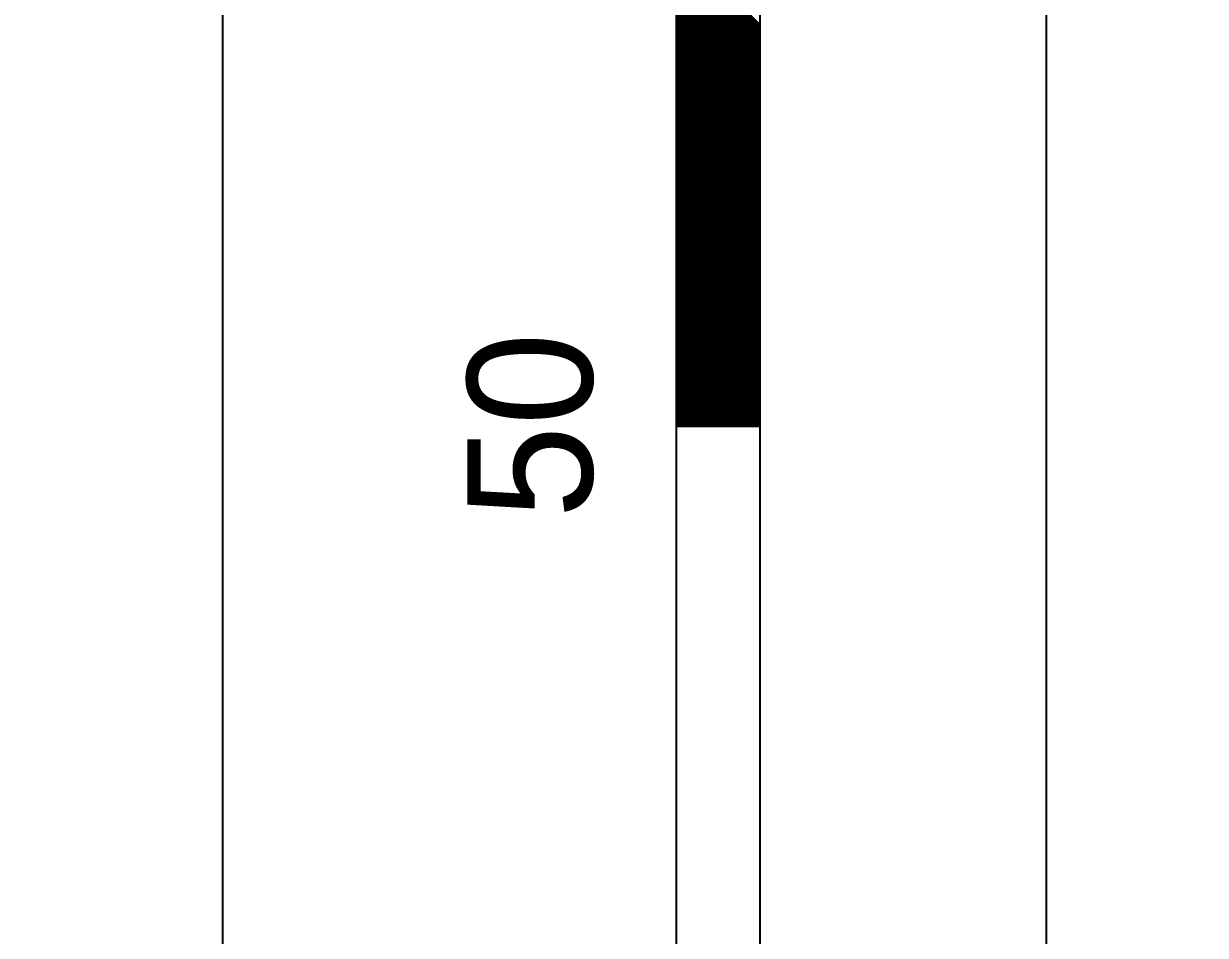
# Model space of a CAD drawing. Extents: x 730854 to 731444, y 4378581 to 4379608.
# Drawn here: x 731085.85 to 731100, y 4379524.91 to 4379535.83 of the extents above; entities that cross this region are included whole.
import ezdxf
from ezdxf.enums import TextEntityAlignment as Align

# ---------------------------------------------------------------- set-up
doc = ezdxf.new("R2010")
doc.units = 0
doc.layers.get('0').update_dxf_attribs({"linetype": 'CONTINUOUS'})

msp = doc.modelspace()

# ---------------------------------------------------------------- linework, layer by layer
at = {"color": 0, "linetype": 'CONTINUOUS'}
for p, q in [((731093.67, 4379481.01), (731093.67, 4379581.01)), ((731093.67, 4379481.01), (731093.67, 4379581.01)), ((731094.67, 4379481.01), (731094.67, 4379581.01)), ((731094.67, 4379481.01), (731094.67, 4379581.01)), ((731094.67, 4379535.82), (731093.67, 4379536.82)), ((731094.67, 4379535.82), (731093.67, 4379536.82)), ((731094.67, 4379535.81), (731093.67, 4379536.81)), ((731094.67, 4379535.81), (731093.67, 4379536.81)), ((731094.67, 4379535.79), (731093.67, 4379536.79)), ((731094.67, 4379535.79), (731093.67, 4379536.79)), ((731094.67, 4379535.78), (731093.67, 4379536.78)), ((731094.67, 4379535.78), (731093.67, 4379536.78)), ((731094.67, 4379535.77), (731093.67, 4379536.77)), ((731094.67, 4379535.77), (731093.67, 4379536.77)), ((731094.67, 4379535.75), (731093.67, 4379536.75)), ((731094.67, 4379535.75), (731093.67, 4379536.75)), ((731094.67, 4379535.74), (731093.67, 4379536.74)), ((731094.67, 4379535.74), (731093.67, 4379536.74)), ((731094.67, 4379535.72), (731093.67, 4379536.72)), ((731094.67, 4379535.72), (731093.67, 4379536.72)), ((731094.67, 4379535.71), (731093.67, 4379536.71)), ((731094.67, 4379535.71), (731093.67, 4379536.71)), ((731094.67, 4379535.7), (731093.67, 4379536.7)), ((731094.67, 4379535.7), (731093.67, 4379536.7)), ((731094.67, 4379535.68), (731093.67, 4379536.68)), ((731094.67, 4379535.68), (731093.67, 4379536.68)), ((731094.67, 4379535.67), (731093.67, 4379536.67)), ((731094.67, 4379535.67), (731093.67, 4379536.67)), ((731094.67, 4379535.65), (731093.67, 4379536.65)), ((731094.67, 4379535.65), (731093.67, 4379536.65)), ((731094.67, 4379535.64), (731093.67, 4379536.64)), ((731094.67, 4379535.64), (731093.67, 4379536.64)), ((731094.67, 4379535.62), (731093.67, 4379536.62)), ((731094.67, 4379535.62), (731093.67, 4379536.62)), ((731094.67, 4379535.61), (731093.67, 4379536.61)), ((731094.67, 4379535.61), (731093.67, 4379536.61)), ((731094.67, 4379535.6), (731093.67, 4379536.6)), ((731094.67, 4379535.6), (731093.67, 4379536.6)), ((731094.67, 4379535.58), (731093.67, 4379536.58)), ((731094.67, 4379535.58), (731093.67, 4379536.58)), ((731094.67, 4379535.57), (731093.67, 4379536.57)), ((731094.67, 4379535.57), (731093.67, 4379536.57)), ((731094.67, 4379535.55), (731093.67, 4379536.55)), ((731094.67, 4379535.55), (731093.67, 4379536.55)), ((731094.67, 4379535.54), (731093.67, 4379536.54)), ((731094.67, 4379535.54), (731093.67, 4379536.54)), ((731094.67, 4379535.53), (731093.67, 4379536.53)), ((731094.67, 4379535.53), (731093.67, 4379536.53)), ((731094.67, 4379535.51), (731093.67, 4379536.51)), ((731094.67, 4379535.51), (731093.67, 4379536.51)), ((731094.67, 4379535.5), (731093.67, 4379536.5)), ((731094.67, 4379535.5), (731093.67, 4379536.5)), ((731094.67, 4379535.48), (731093.67, 4379536.48)), ((731094.67, 4379535.48), (731093.67, 4379536.48)), ((731094.67, 4379535.47), (731093.67, 4379536.47)), ((731094.67, 4379535.47), (731093.67, 4379536.47)), ((731094.67, 4379535.45), (731093.67, 4379536.45)), ((731094.67, 4379535.45), (731093.67, 4379536.45)), ((731094.67, 4379535.44), (731093.67, 4379536.44)), ((731094.67, 4379535.44), (731093.67, 4379536.44)), ((731094.67, 4379535.43), (731093.67, 4379536.43)), ((731094.67, 4379535.43), (731093.67, 4379536.43)), ((731094.67, 4379535.41), (731093.67, 4379536.41)), ((731094.67, 4379535.41), (731093.67, 4379536.41)), ((731094.67, 4379535.4), (731093.67, 4379536.4)), ((731094.67, 4379535.4), (731093.67, 4379536.4)), ((731094.67, 4379535.38), (731093.67, 4379536.38)), ((731094.67, 4379535.38), (731093.67, 4379536.38)), ((731094.67, 4379535.37), (731093.67, 4379536.37)), ((731094.67, 4379535.37), (731093.67, 4379536.37)), ((731094.67, 4379535.36), (731093.67, 4379536.36)), ((731094.67, 4379535.36), (731093.67, 4379536.36)), ((731094.67, 4379535.34), (731093.67, 4379536.34)), ((731094.67, 4379535.34), (731093.67, 4379536.34)), ((731094.67, 4379535.33), (731093.67, 4379536.33)), ((731094.67, 4379535.33), (731093.67, 4379536.33)), ((731094.67, 4379535.31), (731093.67, 4379536.31)), ((731094.67, 4379535.31), (731093.67, 4379536.31)), ((731094.67, 4379535.3), (731093.67, 4379536.3)), ((731094.67, 4379535.3), (731093.67, 4379536.3)), ((731094.67, 4379535.29), (731093.67, 4379536.29)), ((731094.67, 4379535.29), (731093.67, 4379536.29)), ((731094.67, 4379535.27), (731093.67, 4379536.27)), ((731094.67, 4379535.27), (731093.67, 4379536.27)), ((731094.67, 4379535.26), (731093.67, 4379536.26)), ((731094.67, 4379535.26), (731093.67, 4379536.26)), ((731094.67, 4379535.24), (731093.67, 4379536.24)), ((731094.67, 4379535.24), (731093.67, 4379536.24)), ((731094.67, 4379535.23), (731093.67, 4379536.23)), ((731094.67, 4379535.23), (731093.67, 4379536.23)), ((731094.67, 4379535.21), (731093.67, 4379536.21)), ((731094.67, 4379535.21), (731093.67, 4379536.21)), ((731094.67, 4379535.2), (731093.67, 4379536.2)), ((731094.67, 4379535.2), (731093.67, 4379536.2)), ((731094.67, 4379535.19), (731093.67, 4379536.19)), ((731094.67, 4379535.19), (731093.67, 4379536.19)), ((731094.67, 4379535.17), (731093.67, 4379536.17)), ((731094.67, 4379535.17), (731093.67, 4379536.17)), ((731094.67, 4379535.16), (731093.67, 4379536.16)), ((731094.67, 4379535.16), (731093.67, 4379536.16)), ((731094.67, 4379535.14), (731093.67, 4379536.14)), ((731094.67, 4379535.14), (731093.67, 4379536.14)), ((731094.67, 4379535.13), (731093.67, 4379536.13)), ((731094.67, 4379535.13), (731093.67, 4379536.13)), ((731094.67, 4379535.12), (731093.67, 4379536.12)), ((731094.67, 4379535.12), (731093.67, 4379536.12)), ((731094.67, 4379535.1), (731093.67, 4379536.1)), ((731094.67, 4379535.1), (731093.67, 4379536.1)), ((731094.67, 4379535.09), (731093.67, 4379536.09)), ((731094.67, 4379535.09), (731093.67, 4379536.09)), ((731094.67, 4379535.07), (731093.67, 4379536.07)), ((731094.67, 4379535.07), (731093.67, 4379536.07)), ((731094.67, 4379535.06), (731093.67, 4379536.06)), ((731094.67, 4379535.06), (731093.67, 4379536.06)), ((731094.67, 4379535.04), (731093.67, 4379536.04)), ((731094.67, 4379535.04), (731093.67, 4379536.04)), ((731094.67, 4379535.03), (731093.67, 4379536.03)), ((731094.67, 4379535.03), (731093.67, 4379536.03)), ((731094.67, 4379535.02), (731093.67, 4379536.02)), ((731094.67, 4379535.02), (731093.67, 4379536.02)), ((731094.67, 4379535), (731093.67, 4379536)), ((731094.67, 4379535), (731093.67, 4379536)), ((731094.67, 4379534.99), (731093.67, 4379535.99)), ((731094.67, 4379534.99), (731093.67, 4379535.99)), ((731094.67, 4379534.97), (731093.67, 4379535.97)), ((731094.67, 4379534.97), (731093.67, 4379535.97)), ((731094.67, 4379534.96), (731093.67, 4379535.96)), ((731094.67, 4379534.96), (731093.67, 4379535.96)), ((731094.67, 4379534.95), (731093.67, 4379535.95)), ((731094.67, 4379534.95), (731093.67, 4379535.95)), ((731094.67, 4379534.93), (731093.67, 4379535.93)), ((731094.67, 4379534.93), (731093.67, 4379535.93)), ((731094.67, 4379534.92), (731093.67, 4379535.92)), ((731094.67, 4379534.92), (731093.67, 4379535.92)), ((731094.67, 4379534.9), (731093.67, 4379535.9)), ((731094.67, 4379534.9), (731093.67, 4379535.9)), ((731094.67, 4379534.89), (731093.67, 4379535.89)), ((731094.67, 4379534.89), (731093.67, 4379535.89)), ((731094.67, 4379534.88), (731093.67, 4379535.88)), ((731094.67, 4379534.88), (731093.67, 4379535.88)), ((731094.67, 4379534.86), (731093.67, 4379535.86)), ((731094.67, 4379534.86), (731093.67, 4379535.86)), ((731094.67, 4379534.85), (731093.67, 4379535.85)), ((731094.67, 4379534.85), (731093.67, 4379535.85)), ((731094.67, 4379534.83), (731093.67, 4379535.83)), ((731094.67, 4379534.83), (731093.67, 4379535.83)), ((731094.67, 4379534.82), (731093.67, 4379535.82)), ((731094.67, 4379534.82), (731093.67, 4379535.82)), ((731094.67, 4379534.8), (731093.67, 4379535.8)), ((731094.67, 4379534.8), (731093.67, 4379535.8)), ((731094.67, 4379534.79), (731093.67, 4379535.79)), ((731094.67, 4379534.79), (731093.67, 4379535.79)), ((731094.67, 4379534.78), (731093.67, 4379535.78)), ((731094.67, 4379534.78), (731093.67, 4379535.78)), ((731094.67, 4379534.76), (731093.67, 4379535.76)), ((731094.67, 4379534.76), (731093.67, 4379535.76)), ((731094.67, 4379534.75), (731093.67, 4379535.75)), ((731094.67, 4379534.75), (731093.67, 4379535.75)), ((731094.67, 4379534.73), (731093.67, 4379535.73)), ((731094.67, 4379534.73), (731093.67, 4379535.73)), ((731094.67, 4379534.72), (731093.67, 4379535.72)), ((731094.67, 4379534.72), (731093.67, 4379535.72)), ((731094.67, 4379534.71), (731093.67, 4379535.71)), ((731094.67, 4379534.71), (731093.67, 4379535.71)), ((731094.67, 4379534.69), (731093.67, 4379535.69)), ((731094.67, 4379534.69), (731093.67, 4379535.69)), ((731094.67, 4379534.68), (731093.67, 4379535.68)), ((731094.67, 4379534.68), (731093.67, 4379535.68)), ((731094.67, 4379534.66), (731093.67, 4379535.66)), ((731094.67, 4379534.66), (731093.67, 4379535.66)), ((731094.67, 4379534.65), (731093.67, 4379535.65)), ((731094.67, 4379534.65), (731093.67, 4379535.65)), ((731094.67, 4379534.63), (731093.67, 4379535.63)), ((731094.67, 4379534.63), (731093.67, 4379535.63)), ((731094.67, 4379534.62), (731093.67, 4379535.62)), ((731094.67, 4379534.62), (731093.67, 4379535.62)), ((731094.67, 4379534.61), (731093.67, 4379535.61)), ((731094.67, 4379534.61), (731093.67, 4379535.61)), ((731094.67, 4379534.59), (731093.67, 4379535.59)), ((731094.67, 4379534.59), (731093.67, 4379535.59)), ((731094.67, 4379534.58), (731093.67, 4379535.58)), ((731094.67, 4379534.58), (731093.67, 4379535.58)), ((731094.67, 4379534.56), (731093.67, 4379535.56)), ((731094.67, 4379534.56), (731093.67, 4379535.56)), ((731094.67, 4379534.55), (731093.67, 4379535.55)), ((731094.67, 4379534.55), (731093.67, 4379535.55)), ((731094.67, 4379534.54), (731093.67, 4379535.54)), ((731094.67, 4379534.54), (731093.67, 4379535.54)), ((731094.67, 4379534.52), (731093.67, 4379535.52)), ((731094.67, 4379534.52), (731093.67, 4379535.52)), ((731094.67, 4379534.51), (731093.67, 4379535.51)), ((731094.67, 4379534.51), (731093.67, 4379535.51)), ((731094.67, 4379534.49), (731093.67, 4379535.49)), ((731094.67, 4379534.49), (731093.67, 4379535.49)), ((731094.67, 4379534.48), (731093.67, 4379535.48)), ((731094.67, 4379534.48), (731093.67, 4379535.48)), ((731094.67, 4379534.46), (731093.67, 4379535.46)), ((731094.67, 4379534.46), (731093.67, 4379535.46)), ((731094.67, 4379534.45), (731093.67, 4379535.45)), ((731094.67, 4379534.45), (731093.67, 4379535.45)), ((731094.67, 4379534.44), (731093.67, 4379535.44)), ((731094.67, 4379534.44), (731093.67, 4379535.44)), ((731094.67, 4379534.42), (731093.67, 4379535.42)), ((731094.67, 4379534.42), (731093.67, 4379535.42)), ((731094.67, 4379534.41), (731093.67, 4379535.41)), ((731094.67, 4379534.41), (731093.67, 4379535.41)), ((731094.67, 4379534.39), (731093.67, 4379535.39)), ((731094.67, 4379534.39), (731093.67, 4379535.39)), ((731094.67, 4379534.38), (731093.67, 4379535.38)), ((731094.67, 4379534.38), (731093.67, 4379535.38)), ((731094.67, 4379534.37), (731093.67, 4379535.37)), ((731094.67, 4379534.37), (731093.67, 4379535.37)), ((731094.67, 4379534.35), (731093.67, 4379535.35)), ((731094.67, 4379534.35), (731093.67, 4379535.35)), ((731094.67, 4379534.34), (731093.67, 4379535.34)), ((731094.67, 4379534.34), (731093.67, 4379535.34)), ((731094.67, 4379534.32), (731093.67, 4379535.32)), ((731094.67, 4379534.32), (731093.67, 4379535.32)), ((731094.67, 4379534.31), (731093.67, 4379535.31)), ((731094.67, 4379534.31), (731093.67, 4379535.31)), ((731094.67, 4379534.3), (731093.67, 4379535.3)), ((731094.67, 4379534.3), (731093.67, 4379535.3)), ((731094.67, 4379534.28), (731093.67, 4379535.28)), ((731094.67, 4379534.28), (731093.67, 4379535.28)), ((731094.67, 4379534.27), (731093.67, 4379535.27)), ((731094.67, 4379534.27), (731093.67, 4379535.27)), ((731094.67, 4379534.25), (731093.67, 4379535.25)), ((731094.67, 4379534.25), (731093.67, 4379535.25)), ((731094.67, 4379534.24), (731093.67, 4379535.24)), ((731094.67, 4379534.24), (731093.67, 4379535.24)), ((731094.67, 4379534.22), (731093.67, 4379535.22)), ((731094.67, 4379534.22), (731093.67, 4379535.22)), ((731094.67, 4379534.21), (731093.67, 4379535.21)), ((731094.67, 4379534.21), (731093.67, 4379535.21)), ((731094.67, 4379534.2), (731093.67, 4379535.2)), ((731094.67, 4379534.2), (731093.67, 4379535.2)), ((731094.67, 4379534.18), (731093.67, 4379535.18)), ((731094.67, 4379534.18), (731093.67, 4379535.18)), ((731094.67, 4379534.17), (731093.67, 4379535.17)), ((731094.67, 4379534.17), (731093.67, 4379535.17)), ((731094.67, 4379534.15), (731093.67, 4379535.15)), ((731094.67, 4379534.15), (731093.67, 4379535.15)), ((731094.67, 4379534.14), (731093.67, 4379535.14)), ((731094.67, 4379534.14), (731093.67, 4379535.14)), ((731094.67, 4379534.13), (731093.67, 4379535.13)), ((731094.67, 4379534.13), (731093.67, 4379535.13)), ((731094.67, 4379534.11), (731093.67, 4379535.11)), ((731094.67, 4379534.11), (731093.67, 4379535.11)), ((731094.67, 4379534.1), (731093.67, 4379535.1)), ((731094.67, 4379534.1), (731093.67, 4379535.1)), ((731094.67, 4379534.08), (731093.67, 4379535.08)), ((731094.67, 4379534.08), (731093.67, 4379535.08)), ((731094.67, 4379534.07), (731093.67, 4379535.07)), ((731094.67, 4379534.07), (731093.67, 4379535.07)), ((731094.67, 4379534.05), (731093.67, 4379535.05)), ((731094.67, 4379534.05), (731093.67, 4379535.05)), ((731094.67, 4379534.04), (731093.67, 4379535.04)), ((731094.67, 4379534.04), (731093.67, 4379535.04)), ((731094.67, 4379534.03), (731093.67, 4379535.03)), ((731094.67, 4379534.03), (731093.67, 4379535.03)), ((731094.67, 4379534.01), (731093.67, 4379535.01)), ((731094.67, 4379534.01), (731093.67, 4379535.01)), ((731094.67, 4379534), (731093.67, 4379535)), ((731094.67, 4379534), (731093.67, 4379535)), ((731094.67, 4379533.98), (731093.67, 4379534.98)), ((731094.67, 4379533.98), (731093.67, 4379534.98)), ((731094.67, 4379533.97), (731093.67, 4379534.97)), ((731094.67, 4379533.97), (731093.67, 4379534.97)), ((731094.67, 4379533.96), (731093.67, 4379534.96)), ((731094.67, 4379533.96), (731093.67, 4379534.96)), ((731094.67, 4379533.94), (731093.67, 4379534.94)), ((731094.67, 4379533.94), (731093.67, 4379534.94)), ((731094.67, 4379533.93), (731093.67, 4379534.93)), ((731094.67, 4379533.93), (731093.67, 4379534.93)), ((731094.67, 4379533.91), (731093.67, 4379534.91)), ((731094.67, 4379533.91), (731093.67, 4379534.91)), ((731094.67, 4379533.9), (731093.67, 4379534.9)), ((731094.67, 4379533.9), (731093.67, 4379534.9)), ((731094.67, 4379533.89), (731093.67, 4379534.89)), ((731094.67, 4379533.89), (731093.67, 4379534.89)), ((731094.67, 4379533.87), (731093.67, 4379534.87)), ((731094.67, 4379533.87), (731093.67, 4379534.87)), ((731094.67, 4379533.86), (731093.67, 4379534.86)), ((731094.67, 4379533.86), (731093.67, 4379534.86)), ((731094.67, 4379533.84), (731093.67, 4379534.84)), ((731094.67, 4379533.84), (731093.67, 4379534.84)), ((731094.67, 4379533.83), (731093.67, 4379534.83)), ((731094.67, 4379533.83), (731093.67, 4379534.83)), ((731094.67, 4379533.81), (731093.67, 4379534.81)), ((731094.67, 4379533.81), (731093.67, 4379534.81)), ((731094.67, 4379533.8), (731093.67, 4379534.8)), ((731094.67, 4379533.8), (731093.67, 4379534.8)), ((731094.67, 4379533.79), (731093.67, 4379534.79)), ((731094.67, 4379533.79), (731093.67, 4379534.79)), ((731094.67, 4379533.77), (731093.67, 4379534.77)), ((731094.67, 4379533.77), (731093.67, 4379534.77)), ((731094.67, 4379533.76), (731093.67, 4379534.76)), ((731094.67, 4379533.76), (731093.67, 4379534.76)), ((731094.67, 4379533.74), (731093.67, 4379534.74)), ((731094.67, 4379533.74), (731093.67, 4379534.74)), ((731094.67, 4379533.73), (731093.67, 4379534.73)), ((731094.67, 4379533.73), (731093.67, 4379534.73)), ((731094.67, 4379533.72), (731093.67, 4379534.72)), ((731094.67, 4379533.72), (731093.67, 4379534.72)), ((731094.67, 4379533.7), (731093.67, 4379534.7)), ((731094.67, 4379533.7), (731093.67, 4379534.7)), ((731094.67, 4379533.69), (731093.67, 4379534.69)), ((731094.67, 4379533.69), (731093.67, 4379534.69)), ((731094.67, 4379533.67), (731093.67, 4379534.67)), ((731094.67, 4379533.67), (731093.67, 4379534.67)), ((731094.67, 4379533.66), (731093.67, 4379534.66)), ((731094.67, 4379533.66), (731093.67, 4379534.66)), ((731094.67, 4379533.64), (731093.67, 4379534.64)), ((731094.67, 4379533.64), (731093.67, 4379534.64)), ((731094.67, 4379533.63), (731093.67, 4379534.63)), ((731094.67, 4379533.63), (731093.67, 4379534.63)), ((731094.67, 4379533.62), (731093.67, 4379534.62)), ((731094.67, 4379533.62), (731093.67, 4379534.62)), ((731094.67, 4379533.6), (731093.67, 4379534.6)), ((731094.67, 4379533.6), (731093.67, 4379534.6)), ((731094.67, 4379533.59), (731093.67, 4379534.59)), ((731094.67, 4379533.59), (731093.67, 4379534.59)), ((731094.67, 4379533.57), (731093.67, 4379534.57)), ((731094.67, 4379533.57), (731093.67, 4379534.57)), ((731094.67, 4379533.56), (731093.67, 4379534.56)), ((731094.67, 4379533.56), (731093.67, 4379534.56)), ((731094.67, 4379533.55), (731093.67, 4379534.55)), ((731094.67, 4379533.55), (731093.67, 4379534.55)), ((731094.67, 4379533.53), (731093.67, 4379534.53)), ((731094.67, 4379533.53), (731093.67, 4379534.53)), ((731094.67, 4379533.52), (731093.67, 4379534.52)), ((731094.67, 4379533.52), (731093.67, 4379534.52)), ((731094.67, 4379533.5), (731093.67, 4379534.5)), ((731094.67, 4379533.5), (731093.67, 4379534.5)), ((731094.67, 4379533.49), (731093.67, 4379534.49)), ((731094.67, 4379533.49), (731093.67, 4379534.49)), ((731094.67, 4379533.47), (731093.67, 4379534.47)), ((731094.67, 4379533.47), (731093.67, 4379534.47)), ((731094.67, 4379533.46), (731093.67, 4379534.46)), ((731094.67, 4379533.46), (731093.67, 4379534.46)), ((731094.67, 4379533.45), (731093.67, 4379534.45)), ((731094.67, 4379533.45), (731093.67, 4379534.45)), ((731094.67, 4379533.43), (731093.67, 4379534.43)), ((731094.67, 4379533.43), (731093.67, 4379534.43)), ((731094.67, 4379533.42), (731093.67, 4379534.42)), ((731094.67, 4379533.42), (731093.67, 4379534.42)), ((731094.67, 4379533.4), (731093.67, 4379534.4)), ((731094.67, 4379533.4), (731093.67, 4379534.4)), ((731094.67, 4379533.39), (731093.67, 4379534.39)), ((731094.67, 4379533.39), (731093.67, 4379534.39)), ((731094.67, 4379533.38), (731093.67, 4379534.38)), ((731094.67, 4379533.38), (731093.67, 4379534.38)), ((731094.67, 4379533.36), (731093.67, 4379534.36)), ((731094.67, 4379533.36), (731093.67, 4379534.36)), ((731094.67, 4379533.35), (731093.67, 4379534.35)), ((731094.67, 4379533.35), (731093.67, 4379534.35)), ((731094.67, 4379533.33), (731093.67, 4379534.33)), ((731094.67, 4379533.33), (731093.67, 4379534.33)), ((731094.67, 4379533.32), (731093.67, 4379534.32)), ((731094.67, 4379533.32), (731093.67, 4379534.32)), ((731094.67, 4379533.31), (731093.67, 4379534.31)), ((731094.67, 4379533.31), (731093.67, 4379534.31)), ((731094.67, 4379533.29), (731093.67, 4379534.29)), ((731094.67, 4379533.29), (731093.67, 4379534.29)), ((731094.67, 4379533.28), (731093.67, 4379534.28)), ((731094.67, 4379533.28), (731093.67, 4379534.28)), ((731094.67, 4379533.26), (731093.67, 4379534.26)), ((731094.67, 4379533.26), (731093.67, 4379534.26)), ((731094.67, 4379533.25), (731093.67, 4379534.25)), ((731094.67, 4379533.25), (731093.67, 4379534.25)), ((731094.67, 4379533.23), (731093.67, 4379534.23)), ((731094.67, 4379533.23), (731093.67, 4379534.23)), ((731094.67, 4379533.22), (731093.67, 4379534.22)), ((731094.67, 4379533.22), (731093.67, 4379534.22)), ((731094.67, 4379533.21), (731093.67, 4379534.21)), ((731094.67, 4379533.21), (731093.67, 4379534.21)), ((731094.67, 4379533.19), (731093.67, 4379534.19)), ((731094.67, 4379533.19), (731093.67, 4379534.19)), ((731094.67, 4379533.18), (731093.67, 4379534.18)), ((731094.67, 4379533.18), (731093.67, 4379534.18)), ((731094.67, 4379533.16), (731093.67, 4379534.16)), ((731094.67, 4379533.16), (731093.67, 4379534.16)), ((731094.67, 4379533.15), (731093.67, 4379534.15)), ((731094.67, 4379533.15), (731093.67, 4379534.15)), ((731094.67, 4379533.14), (731093.67, 4379534.14)), ((731094.67, 4379533.14), (731093.67, 4379534.14)), ((731094.67, 4379533.12), (731093.67, 4379534.12)), ((731094.67, 4379533.12), (731093.67, 4379534.12)), ((731094.67, 4379533.11), (731093.67, 4379534.11)), ((731094.67, 4379533.11), (731093.67, 4379534.11)), ((731094.67, 4379533.09), (731093.67, 4379534.09)), ((731094.67, 4379533.09), (731093.67, 4379534.09)), ((731094.67, 4379533.08), (731093.67, 4379534.08)), ((731094.67, 4379533.08), (731093.67, 4379534.08)), ((731094.67, 4379533.06), (731093.67, 4379534.06)), ((731094.67, 4379533.06), (731093.67, 4379534.06)), ((731094.67, 4379533.05), (731093.67, 4379534.05)), ((731094.67, 4379533.05), (731093.67, 4379534.05)), ((731094.67, 4379533.04), (731093.67, 4379534.04)), ((731094.67, 4379533.04), (731093.67, 4379534.04)), ((731094.67, 4379533.02), (731093.67, 4379534.02)), ((731094.67, 4379533.02), (731093.67, 4379534.02)), ((731094.67, 4379533.01), (731093.67, 4379534.01)), ((731094.67, 4379533.01), (731093.67, 4379534.01)), ((731094.67, 4379532.99), (731093.67, 4379533.99)), ((731094.67, 4379532.99), (731093.67, 4379533.99)), ((731094.67, 4379532.98), (731093.67, 4379533.98)), ((731094.67, 4379532.98), (731093.67, 4379533.98)), ((731094.67, 4379532.97), (731093.67, 4379533.97)), ((731094.67, 4379532.97), (731093.67, 4379533.97)), ((731094.67, 4379532.95), (731093.67, 4379533.95)), ((731094.67, 4379532.95), (731093.67, 4379533.95)), ((731094.67, 4379532.94), (731093.67, 4379533.94)), ((731094.67, 4379532.94), (731093.67, 4379533.94)), ((731094.67, 4379532.92), (731093.67, 4379533.92)), ((731094.67, 4379532.92), (731093.67, 4379533.92)), ((731094.67, 4379532.91), (731093.67, 4379533.91)), ((731094.67, 4379532.91), (731093.67, 4379533.91)), ((731094.67, 4379532.9), (731093.67, 4379533.9)), ((731094.67, 4379532.9), (731093.67, 4379533.9)), ((731094.67, 4379532.88), (731093.67, 4379533.88)), ((731094.67, 4379532.88), (731093.67, 4379533.88)), ((731094.67, 4379532.87), (731093.67, 4379533.87)), ((731094.67, 4379532.87), (731093.67, 4379533.87)), ((731094.67, 4379532.85), (731093.67, 4379533.85)), ((731094.67, 4379532.85), (731093.67, 4379533.85)), ((731094.67, 4379532.84), (731093.67, 4379533.84)), ((731094.67, 4379532.84), (731093.67, 4379533.84)), ((731094.67, 4379532.82), (731093.67, 4379533.82)), ((731094.67, 4379532.82), (731093.67, 4379533.82)), ((731094.67, 4379532.81), (731093.67, 4379533.81)), ((731094.67, 4379532.81), (731093.67, 4379533.81)), ((731094.67, 4379532.8), (731093.67, 4379533.8)), ((731094.67, 4379532.8), (731093.67, 4379533.8)), ((731094.67, 4379532.78), (731093.67, 4379533.78)), ((731094.67, 4379532.78), (731093.67, 4379533.78)), ((731094.67, 4379532.77), (731093.67, 4379533.77)), ((731094.67, 4379532.77), (731093.67, 4379533.77)), ((731094.67, 4379532.75), (731093.67, 4379533.75)), ((731094.67, 4379532.75), (731093.67, 4379533.75)), ((731094.67, 4379532.74), (731093.67, 4379533.74)), ((731094.67, 4379532.74), (731093.67, 4379533.74)), ((731094.67, 4379532.73), (731093.67, 4379533.73)), ((731094.67, 4379532.73), (731093.67, 4379533.73)), ((731094.67, 4379532.71), (731093.67, 4379533.71)), ((731094.67, 4379532.71), (731093.67, 4379533.71)), ((731094.67, 4379532.7), (731093.67, 4379533.7)), ((731094.67, 4379532.7), (731093.67, 4379533.7)), ((731094.67, 4379532.68), (731093.67, 4379533.68)), ((731094.67, 4379532.68), (731093.67, 4379533.68)), ((731094.67, 4379532.67), (731093.67, 4379533.67)), ((731094.67, 4379532.67), (731093.67, 4379533.67)), ((731094.67, 4379532.65), (731093.67, 4379533.65)), ((731094.67, 4379532.65), (731093.67, 4379533.65)), ((731094.67, 4379532.64), (731093.67, 4379533.64)), ((731094.67, 4379532.64), (731093.67, 4379533.64)), ((731094.67, 4379532.63), (731093.67, 4379533.63)), ((731094.67, 4379532.63), (731093.67, 4379533.63)), ((731094.67, 4379532.61), (731093.67, 4379533.61)), ((731094.67, 4379532.61), (731093.67, 4379533.61)), ((731094.67, 4379532.6), (731093.67, 4379533.6)), ((731094.67, 4379532.6), (731093.67, 4379533.6)), ((731094.67, 4379532.58), (731093.67, 4379533.58)), ((731094.67, 4379532.58), (731093.67, 4379533.58)), ((731094.67, 4379532.57), (731093.67, 4379533.57)), ((731094.67, 4379532.57), (731093.67, 4379533.57)), ((731094.67, 4379532.56), (731093.67, 4379533.56)), ((731094.67, 4379532.56), (731093.67, 4379533.56)), ((731094.67, 4379532.54), (731093.67, 4379533.54)), ((731094.67, 4379532.54), (731093.67, 4379533.54)), ((731094.67, 4379532.53), (731093.67, 4379533.53)), ((731094.67, 4379532.53), (731093.67, 4379533.53)), ((731094.67, 4379532.51), (731093.67, 4379533.51)), ((731094.67, 4379532.51), (731093.67, 4379533.51)), ((731094.67, 4379532.5), (731093.67, 4379533.5)), ((731094.67, 4379532.5), (731093.67, 4379533.5)), ((731094.67, 4379532.48), (731093.67, 4379533.48)), ((731094.67, 4379532.48), (731093.67, 4379533.48)), ((731094.67, 4379532.47), (731093.67, 4379533.47)), ((731094.67, 4379532.47), (731093.67, 4379533.47)), ((731094.67, 4379532.46), (731093.67, 4379533.46)), ((731094.67, 4379532.46), (731093.67, 4379533.46)), ((731094.67, 4379532.44), (731093.67, 4379533.44)), ((731094.67, 4379532.44), (731093.67, 4379533.44)), ((731094.67, 4379532.43), (731093.67, 4379533.43)), ((731094.67, 4379532.43), (731093.67, 4379533.43)), ((731094.67, 4379532.41), (731093.67, 4379533.41)), ((731094.67, 4379532.41), (731093.67, 4379533.41)), ((731094.67, 4379532.4), (731093.67, 4379533.4)), ((731094.67, 4379532.4), (731093.67, 4379533.4)), ((731094.67, 4379532.39), (731093.67, 4379533.39)), ((731094.67, 4379532.39), (731093.67, 4379533.39)), ((731094.67, 4379532.37), (731093.67, 4379533.37)), ((731094.67, 4379532.37), (731093.67, 4379533.37)), ((731094.67, 4379532.36), (731093.67, 4379533.36)), ((731094.67, 4379532.36), (731093.67, 4379533.36)), ((731094.67, 4379532.34), (731093.67, 4379533.34)), ((731094.67, 4379532.34), (731093.67, 4379533.34)), ((731094.67, 4379532.33), (731093.67, 4379533.33)), ((731094.67, 4379532.33), (731093.67, 4379533.33)), ((731094.67, 4379532.32), (731093.67, 4379533.32)), ((731094.67, 4379532.32), (731093.67, 4379533.32)), ((731094.67, 4379532.3), (731093.67, 4379533.3)), ((731094.67, 4379532.3), (731093.67, 4379533.3)), ((731094.67, 4379532.29), (731093.67, 4379533.29)), ((731094.67, 4379532.29), (731093.67, 4379533.29)), ((731094.67, 4379532.27), (731093.67, 4379533.27)), ((731094.67, 4379532.27), (731093.67, 4379533.27)), ((731094.67, 4379532.26), (731093.67, 4379533.26)), ((731094.67, 4379532.26), (731093.67, 4379533.26)), ((731094.67, 4379532.24), (731093.67, 4379533.24)), ((731094.67, 4379532.24), (731093.67, 4379533.24)), ((731094.67, 4379532.23), (731093.67, 4379533.23)), ((731094.67, 4379532.23), (731093.67, 4379533.23)), ((731094.67, 4379532.22), (731093.67, 4379533.22)), ((731094.67, 4379532.22), (731093.67, 4379533.22)), ((731094.67, 4379532.2), (731093.67, 4379533.2)), ((731094.67, 4379532.2), (731093.67, 4379533.2)), ((731094.67, 4379532.19), (731093.67, 4379533.19)), ((731094.67, 4379532.19), (731093.67, 4379533.19)), ((731094.67, 4379532.17), (731093.67, 4379533.17)), ((731094.67, 4379532.17), (731093.67, 4379533.17)), ((731094.67, 4379532.16), (731093.67, 4379533.16)), ((731094.67, 4379532.16), (731093.67, 4379533.16)), ((731094.67, 4379532.15), (731093.67, 4379533.15)), ((731094.67, 4379532.15), (731093.67, 4379533.15)), ((731094.67, 4379532.13), (731093.67, 4379533.13)), ((731094.67, 4379532.13), (731093.67, 4379533.13)), ((731094.67, 4379532.12), (731093.67, 4379533.12)), ((731094.67, 4379532.12), (731093.67, 4379533.12)), ((731094.67, 4379532.1), (731093.67, 4379533.1)), ((731094.67, 4379532.1), (731093.67, 4379533.1)), ((731094.67, 4379532.09), (731093.67, 4379533.09)), ((731094.67, 4379532.09), (731093.67, 4379533.09)), ((731094.67, 4379532.07), (731093.67, 4379533.07)), ((731094.67, 4379532.07), (731093.67, 4379533.07)), ((731094.67, 4379532.06), (731093.67, 4379533.06)), ((731094.67, 4379532.06), (731093.67, 4379533.06)), ((731094.67, 4379532.05), (731093.67, 4379533.05)), ((731094.67, 4379532.05), (731093.67, 4379533.05)), ((731094.67, 4379532.03), (731093.67, 4379533.03)), ((731094.67, 4379532.03), (731093.67, 4379533.03)), ((731094.67, 4379532.02), (731093.67, 4379533.02)), ((731094.67, 4379532.02), (731093.67, 4379533.02)), ((731094.67, 4379532), (731093.67, 4379533)), ((731094.67, 4379532), (731093.67, 4379533)), ((731094.67, 4379531.99), (731093.67, 4379532.99)), ((731094.67, 4379531.99), (731093.67, 4379532.99)), ((731094.67, 4379531.98), (731093.67, 4379532.98)), ((731094.67, 4379531.98), (731093.67, 4379532.98)), ((731094.67, 4379531.96), (731093.67, 4379532.96)), ((731094.67, 4379531.96), (731093.67, 4379532.96)), ((731094.67, 4379531.95), (731093.67, 4379532.95)), ((731094.67, 4379531.95), (731093.67, 4379532.95)), ((731094.67, 4379531.93), (731093.67, 4379532.93)), ((731094.67, 4379531.93), (731093.67, 4379532.93)), ((731094.67, 4379531.92), (731093.67, 4379532.92)), ((731094.67, 4379531.92), (731093.67, 4379532.92)), ((731094.67, 4379531.91), (731093.67, 4379532.91)), ((731094.67, 4379531.91), (731093.67, 4379532.91)), ((731094.67, 4379531.89), (731093.67, 4379532.89)), ((731094.67, 4379531.89), (731093.67, 4379532.89)), ((731094.67, 4379531.88), (731093.67, 4379532.88)), ((731094.67, 4379531.88), (731093.67, 4379532.88)), ((731094.67, 4379531.86), (731093.67, 4379532.86)), ((731094.67, 4379531.86), (731093.67, 4379532.86)), ((731094.67, 4379531.85), (731093.67, 4379532.85)), ((731094.67, 4379531.85), (731093.67, 4379532.85)), ((731094.67, 4379531.83), (731093.67, 4379532.83)), ((731094.67, 4379531.83), (731093.67, 4379532.83)), ((731094.67, 4379531.82), (731093.67, 4379532.82)), ((731094.67, 4379531.82), (731093.67, 4379532.82)), ((731094.67, 4379531.81), (731093.67, 4379532.81)), ((731094.67, 4379531.81), (731093.67, 4379532.81)), ((731094.67, 4379531.79), (731093.67, 4379532.79)), ((731094.67, 4379531.79), (731093.67, 4379532.79)), ((731094.67, 4379531.78), (731093.67, 4379532.78)), ((731094.67, 4379531.78), (731093.67, 4379532.78)), ((731094.67, 4379531.76), (731093.67, 4379532.76)), ((731094.67, 4379531.76), (731093.67, 4379532.76)), ((731094.67, 4379531.75), (731093.67, 4379532.75)), ((731094.67, 4379531.75), (731093.67, 4379532.75)), ((731094.67, 4379531.74), (731093.67, 4379532.74)), ((731094.67, 4379531.74), (731093.67, 4379532.74)), ((731094.67, 4379531.72), (731093.67, 4379532.72)), ((731094.67, 4379531.72), (731093.67, 4379532.72)), ((731094.67, 4379531.71), (731093.67, 4379532.71)), ((731094.67, 4379531.71), (731093.67, 4379532.71)), ((731094.67, 4379531.69), (731093.67, 4379532.69)), ((731094.67, 4379531.69), (731093.67, 4379532.69)), ((731094.67, 4379531.68), (731093.67, 4379532.68)), ((731094.67, 4379531.68), (731093.67, 4379532.68)), ((731094.67, 4379531.66), (731093.67, 4379532.66)), ((731094.67, 4379531.66), (731093.67, 4379532.66)), ((731094.67, 4379531.65), (731093.67, 4379532.65)), ((731094.67, 4379531.65), (731093.67, 4379532.65)), ((731094.67, 4379531.64), (731093.67, 4379532.64)), ((731094.67, 4379531.64), (731093.67, 4379532.64)), ((731094.67, 4379531.62), (731093.67, 4379532.62)), ((731094.67, 4379531.62), (731093.67, 4379532.62)), ((731094.67, 4379531.61), (731093.67, 4379532.61)), ((731094.67, 4379531.61), (731093.67, 4379532.61)), ((731094.67, 4379531.59), (731093.67, 4379532.59)), ((731094.67, 4379531.59), (731093.67, 4379532.59)), ((731094.67, 4379531.58), (731093.67, 4379532.58)), ((731094.67, 4379531.58), (731093.67, 4379532.58)), ((731094.67, 4379531.57), (731093.67, 4379532.57)), ((731094.67, 4379531.57), (731093.67, 4379532.57)), ((731094.67, 4379531.55), (731093.67, 4379532.55)), ((731094.67, 4379531.55), (731093.67, 4379532.55)), ((731094.67, 4379531.54), (731093.67, 4379532.54)), ((731094.67, 4379531.54), (731093.67, 4379532.54)), ((731094.67, 4379531.52), (731093.67, 4379532.52)), ((731094.67, 4379531.52), (731093.67, 4379532.52)), ((731094.67, 4379531.51), (731093.67, 4379532.51)), ((731094.67, 4379531.51), (731093.67, 4379532.51)), ((731094.67, 4379531.5), (731093.67, 4379532.5)), ((731094.67, 4379531.5), (731093.67, 4379532.5)), ((731094.67, 4379531.48), (731093.67, 4379532.48)), ((731094.67, 4379531.48), (731093.67, 4379532.48)), ((731094.67, 4379531.47), (731093.67, 4379532.47)), ((731094.67, 4379531.47), (731093.67, 4379532.47)), ((731094.67, 4379531.45), (731093.67, 4379532.45)), ((731094.67, 4379531.45), (731093.67, 4379532.45)), ((731094.67, 4379531.44), (731093.67, 4379532.44)), ((731094.67, 4379531.44), (731093.67, 4379532.44)), ((731094.67, 4379531.42), (731093.67, 4379532.42)), ((731094.67, 4379531.42), (731093.67, 4379532.42)), ((731094.67, 4379531.41), (731093.67, 4379532.41)), ((731094.67, 4379531.41), (731093.67, 4379532.41)), ((731094.67, 4379531.4), (731093.67, 4379532.4)), ((731094.67, 4379531.4), (731093.67, 4379532.4)), ((731094.67, 4379531.38), (731093.67, 4379532.38)), ((731094.67, 4379531.38), (731093.67, 4379532.38)), ((731094.67, 4379531.37), (731093.67, 4379532.37)), ((731094.67, 4379531.37), (731093.67, 4379532.37)), ((731094.67, 4379531.35), (731093.67, 4379532.35)), ((731094.67, 4379531.35), (731093.67, 4379532.35)), ((731094.67, 4379531.34), (731093.67, 4379532.34)), ((731094.67, 4379531.34), (731093.67, 4379532.34)), ((731094.67, 4379531.33), (731093.67, 4379532.33)), ((731094.67, 4379531.33), (731093.67, 4379532.33)), ((731094.67, 4379531.31), (731093.67, 4379532.31)), ((731094.67, 4379531.31), (731093.67, 4379532.31)), ((731094.67, 4379531.3), (731093.67, 4379532.3)), ((731094.67, 4379531.3), (731093.67, 4379532.3)), ((731094.67, 4379531.28), (731093.67, 4379532.28)), ((731094.67, 4379531.28), (731093.67, 4379532.28)), ((731094.67, 4379531.27), (731093.67, 4379532.27)), ((731094.67, 4379531.27), (731093.67, 4379532.27)), ((731094.67, 4379531.25), (731093.67, 4379532.25)), ((731094.67, 4379531.25), (731093.67, 4379532.25)), ((731094.67, 4379531.24), (731093.67, 4379532.24)), ((731094.67, 4379531.24), (731093.67, 4379532.24)), ((731094.67, 4379531.23), (731093.67, 4379532.23)), ((731094.67, 4379531.23), (731093.67, 4379532.23)), ((731094.67, 4379531.21), (731093.67, 4379532.21)), ((731094.67, 4379531.21), (731093.67, 4379532.21)), ((731094.67, 4379531.2), (731093.67, 4379532.2)), ((731094.67, 4379531.2), (731093.67, 4379532.2)), ((731094.67, 4379531.18), (731093.67, 4379532.18)), ((731094.67, 4379531.18), (731093.67, 4379532.18)), ((731094.67, 4379531.17), (731093.67, 4379532.17)), ((731094.67, 4379531.17), (731093.67, 4379532.17)), ((731094.67, 4379531.16), (731093.67, 4379532.16)), ((731094.67, 4379531.16), (731093.67, 4379532.16)), ((731094.67, 4379531.14), (731093.67, 4379532.14)), ((731094.67, 4379531.14), (731093.67, 4379532.14)), ((731094.67, 4379531.13), (731093.67, 4379532.13)), ((731094.67, 4379531.13), (731093.67, 4379532.13)), ((731094.67, 4379531.11), (731093.67, 4379532.11)), ((731094.67, 4379531.11), (731093.67, 4379532.11)), ((731094.67, 4379531.1), (731093.67, 4379532.1)), ((731094.67, 4379531.1), (731093.67, 4379532.1)), ((731094.67, 4379531.08), (731093.67, 4379532.08)), ((731094.67, 4379531.08), (731093.67, 4379532.08)), ((731094.67, 4379531.07), (731093.67, 4379532.07)), ((731094.67, 4379531.07), (731093.67, 4379532.07)), ((731094.67, 4379531.06), (731093.67, 4379532.06)), ((731094.67, 4379531.06), (731093.67, 4379532.06)), ((731094.67, 4379531.04), (731093.67, 4379532.04)), ((731094.67, 4379531.04), (731093.67, 4379532.04)), ((731094.67, 4379531.03), (731093.67, 4379532.03)), ((731094.67, 4379531.03), (731093.67, 4379532.03)), ((731094.67, 4379531.01), (731093.67, 4379532.01)), ((731094.67, 4379531.01), (731093.67, 4379532.01)), ((731094.66, 4379531.01), (731093.67, 4379532)), ((731094.66, 4379531.01), (731093.67, 4379532)), ((731094.65, 4379531.01), (731093.67, 4379531.99)), ((731094.65, 4379531.01), (731093.67, 4379531.99)), ((731094.63, 4379531.01), (731093.67, 4379531.97)), ((731094.63, 4379531.01), (731093.67, 4379531.97)), ((731094.62, 4379531.01), (731093.67, 4379531.96)), ((731094.62, 4379531.01), (731093.67, 4379531.96)), ((731094.6, 4379531.01), (731093.67, 4379531.94)), ((731094.6, 4379531.01), (731093.67, 4379531.94)), ((731094.59, 4379531.01), (731093.67, 4379531.93)), ((731094.59, 4379531.01), (731093.67, 4379531.93)), ((731094.58, 4379531.01), (731093.67, 4379531.92)), ((731094.58, 4379531.01), (731093.67, 4379531.92)), ((731094.56, 4379531.01), (731093.67, 4379531.9)), ((731094.56, 4379531.01), (731093.67, 4379531.9)), ((731094.55, 4379531.01), (731093.67, 4379531.89)), ((731094.55, 4379531.01), (731093.67, 4379531.89)), ((731094.53, 4379531.01), (731093.67, 4379531.87)), ((731094.53, 4379531.01), (731093.67, 4379531.87)), ((731094.52, 4379531.01), (731093.67, 4379531.86)), ((731094.52, 4379531.01), (731093.67, 4379531.86)), ((731094.5, 4379531.01), (731093.67, 4379531.84)), ((731094.5, 4379531.01), (731093.67, 4379531.84)), ((731094.49, 4379531.01), (731093.67, 4379531.83)), ((731094.49, 4379531.01), (731093.67, 4379531.83)), ((731094.48, 4379531.01), (731093.67, 4379531.82)), ((731094.48, 4379531.01), (731093.67, 4379531.82)), ((731094.46, 4379531.01), (731093.67, 4379531.8)), ((731094.46, 4379531.01), (731093.67, 4379531.8)), ((731094.45, 4379531.01), (731093.67, 4379531.79)), ((731094.45, 4379531.01), (731093.67, 4379531.79)), ((731094.43, 4379531.01), (731093.67, 4379531.77)), ((731094.43, 4379531.01), (731093.67, 4379531.77)), ((731094.42, 4379531.01), (731093.67, 4379531.76)), ((731094.42, 4379531.01), (731093.67, 4379531.76)), ((731094.41, 4379531.01), (731093.67, 4379531.75)), ((731094.41, 4379531.01), (731093.67, 4379531.75)), ((731094.39, 4379531.01), (731093.67, 4379531.73)), ((731094.39, 4379531.01), (731093.67, 4379531.73)), ((731094.38, 4379531.01), (731093.67, 4379531.72)), ((731094.38, 4379531.01), (731093.67, 4379531.72)), ((731094.36, 4379531.01), (731093.67, 4379531.7)), ((731094.36, 4379531.01), (731093.67, 4379531.7)), ((731094.35, 4379531.01), (731093.67, 4379531.69)), ((731094.35, 4379531.01), (731093.67, 4379531.69)), ((731094.33, 4379531.01), (731093.67, 4379531.67)), ((731094.33, 4379531.01), (731093.67, 4379531.67)), ((731094.32, 4379531.01), (731093.67, 4379531.66)), ((731094.32, 4379531.01), (731093.67, 4379531.66)), ((731094.31, 4379531.01), (731093.67, 4379531.65)), ((731094.31, 4379531.01), (731093.67, 4379531.65)), ((731094.29, 4379531.01), (731093.67, 4379531.63)), ((731094.29, 4379531.01), (731093.67, 4379531.63)), ((731094.28, 4379531.01), (731093.67, 4379531.62)), ((731094.28, 4379531.01), (731093.67, 4379531.62)), ((731094.26, 4379531.01), (731093.67, 4379531.6)), ((731094.26, 4379531.01), (731093.67, 4379531.6)), ((731094.25, 4379531.01), (731093.67, 4379531.59)), ((731094.25, 4379531.01), (731093.67, 4379531.59)), ((731094.24, 4379531.01), (731093.67, 4379531.58)), ((731094.24, 4379531.01), (731093.67, 4379531.58)), ((731094.22, 4379531.01), (731093.67, 4379531.56)), ((731094.22, 4379531.01), (731093.67, 4379531.56)), ((731094.21, 4379531.01), (731093.67, 4379531.55)), ((731094.21, 4379531.01), (731093.67, 4379531.55)), ((731094.19, 4379531.01), (731093.67, 4379531.53)), ((731094.19, 4379531.01), (731093.67, 4379531.53)), ((731094.18, 4379531.01), (731093.67, 4379531.52)), ((731094.18, 4379531.01), (731093.67, 4379531.52)), ((731094.17, 4379531.01), (731093.67, 4379531.51)), ((731094.17, 4379531.01), (731093.67, 4379531.51)), ((731094.15, 4379531.01), (731093.67, 4379531.49)), ((731094.15, 4379531.01), (731093.67, 4379531.49)), ((731094.14, 4379531.01), (731093.67, 4379531.48)), ((731094.14, 4379531.01), (731093.67, 4379531.48)), ((731094.12, 4379531.01), (731093.67, 4379531.46)), ((731094.12, 4379531.01), (731093.67, 4379531.46)), ((731094.11, 4379531.01), (731093.67, 4379531.45)), ((731094.11, 4379531.01), (731093.67, 4379531.45)), ((731094.09, 4379531.01), (731093.67, 4379531.43)), ((731094.09, 4379531.01), (731093.67, 4379531.43)), ((731094.08, 4379531.01), (731093.67, 4379531.42)), ((731094.08, 4379531.01), (731093.67, 4379531.42)), ((731094.07, 4379531.01), (731093.67, 4379531.41)), ((731094.07, 4379531.01), (731093.67, 4379531.41)), ((731094.05, 4379531.01), (731093.67, 4379531.39)), ((731094.05, 4379531.01), (731093.67, 4379531.39)), ((731094.04, 4379531.01), (731093.67, 4379531.38)), ((731094.04, 4379531.01), (731093.67, 4379531.38)), ((731094.02, 4379531.01), (731093.67, 4379531.36)), ((731094.02, 4379531.01), (731093.67, 4379531.36)), ((731094.01, 4379531.01), (731093.67, 4379531.35)), ((731094.01, 4379531.01), (731093.67, 4379531.35)), ((731094, 4379531.01), (731093.67, 4379531.34)), ((731094, 4379531.01), (731093.67, 4379531.34)), ((731093.98, 4379531.01), (731093.67, 4379531.32)), ((731093.98, 4379531.01), (731093.67, 4379531.32)), ((731093.97, 4379531.01), (731093.67, 4379531.31)), ((731093.97, 4379531.01), (731093.67, 4379531.31)), ((731093.95, 4379531.01), (731093.67, 4379531.29)), ((731093.95, 4379531.01), (731093.67, 4379531.29)), ((731093.94, 4379531.01), (731093.67, 4379531.28)), ((731093.94, 4379531.01), (731093.67, 4379531.28)), ((731093.92, 4379531.01), (731093.67, 4379531.26)), ((731093.92, 4379531.01), (731093.67, 4379531.26)), ((731093.91, 4379531.01), (731093.67, 4379531.25)), ((731093.91, 4379531.01), (731093.67, 4379531.25)), ((731093.9, 4379531.01), (731093.67, 4379531.24)), ((731093.9, 4379531.01), (731093.67, 4379531.24)), ((731093.88, 4379531.01), (731093.67, 4379531.22)), ((731093.88, 4379531.01), (731093.67, 4379531.22)), ((731093.87, 4379531.01), (731093.67, 4379531.21)), ((731093.87, 4379531.01), (731093.67, 4379531.21)), ((731093.85, 4379531.01), (731093.67, 4379531.19)), ((731093.85, 4379531.01), (731093.67, 4379531.19)), ((731093.84, 4379531.01), (731093.67, 4379531.18)), ((731093.84, 4379531.01), (731093.67, 4379531.18)), ((731093.83, 4379531.01), (731093.67, 4379531.17)), ((731093.83, 4379531.01), (731093.67, 4379531.17)), ((731093.81, 4379531.01), (731093.67, 4379531.15)), ((731093.81, 4379531.01), (731093.67, 4379531.15)), ((731093.8, 4379531.01), (731093.67, 4379531.14)), ((731093.8, 4379531.01), (731093.67, 4379531.14)), ((731093.78, 4379531.01), (731093.67, 4379531.12)), ((731093.78, 4379531.01), (731093.67, 4379531.12)), ((731093.77, 4379531.01), (731093.67, 4379531.11)), ((731093.77, 4379531.01), (731093.67, 4379531.11)), ((731093.75, 4379531.01), (731093.67, 4379531.09)), ((731093.75, 4379531.01), (731093.67, 4379531.09)), ((731093.74, 4379531.01), (731093.67, 4379531.08)), ((731093.74, 4379531.01), (731093.67, 4379531.08)), ((731093.73, 4379531.01), (731093.67, 4379531.07)), ((731093.73, 4379531.01), (731093.67, 4379531.07)), ((731093.71, 4379531.01), (731093.67, 4379531.05)), ((731093.71, 4379531.01), (731093.67, 4379531.05)), ((731093.7, 4379531.01), (731093.67, 4379531.04)), ((731093.7, 4379531.01), (731093.67, 4379531.04)), ((731093.68, 4379531.01), (731093.67, 4379531.02)), ((731093.68, 4379531.01), (731093.67, 4379531.02))]:
    msp.add_line(p, q, dxfattribs=at)
msp.add_lwpolyline([(731094.67, 4379531.01), (731094.67, 4379541.01), (731093.67, 4379541.01), (731093.67, 4379531.01)], close=True, dxfattribs=at)
msp.add_lwpolyline([(731094.67, 4379531.01), (731094.67, 4379541.01), (731093.67, 4379541.01), (731093.67, 4379531.01)], close=True, dxfattribs=at)

# ---------------------------------------------------------------- texts
msp.add_text('50', height=1.5, rotation=90, dxfattribs=at).set_placement((731091.91, 4379531.02), align=Align.MIDDLE)
msp.add_text('50', height=1.5, rotation=90, dxfattribs=at).set_placement((731091.91, 4379531.02), align=Align.MIDDLE)

# ---------------------------------------------------------------- meshes
mesh = msp.add_polyface(dxfattribs=at)
corners = [(730854.5, 4378581), (730854.5, 4378581), (730854.5, 4378771.962), (731162.5, 4378581), (730854.5, 4378946.493), (731444, 4378581), (730854.5, 4379607.5), (731444, 4379242.007), (731444, 4379607.5)]
mesh.append_faces([[corners[k] for k in face] for face in [(0, 1, 3, 2), (2, 3, 5, 4), (4, 5, 7, 6), (6, 7, 8, 8)]], dxfattribs={"vtx0": -1, "vtx2": -1, "color": 0})
mesh = msp.add_polyface(dxfattribs=at)
corners = [(730864.5, 4379421), (730864.5, 4379421), (730864.5, 4379595.271), (731145.58, 4379421), (730864.5, 4379601.5), (731145.58, 4379427.229), (731145.58, 4379601.5)]
mesh.append_faces([[corners[k] for k in face] for face in [(0, 1, 3, 2), (2, 3, 5, 4), (4, 5, 6, 6)]], dxfattribs={"vtx0": -1, "vtx2": -1, "color": 0})
mesh = msp.add_polyface(dxfattribs=at)
corners = [(731088.23, 4379428.19), (731088.23, 4379428.19), (731088.23, 4379434.309), (731098.1, 4379428.19), (731088.23, 4379594.66), (731098.1, 4379588.541), (731098.1, 4379594.66)]
mesh.append_faces([[corners[k] for k in face] for face in [(0, 1, 3, 2), (2, 3, 5, 4), (4, 5, 6, 6)]], dxfattribs={"vtx0": -1, "vtx2": -1, "color": 0})

doc.saveas('drawing.dxf')
